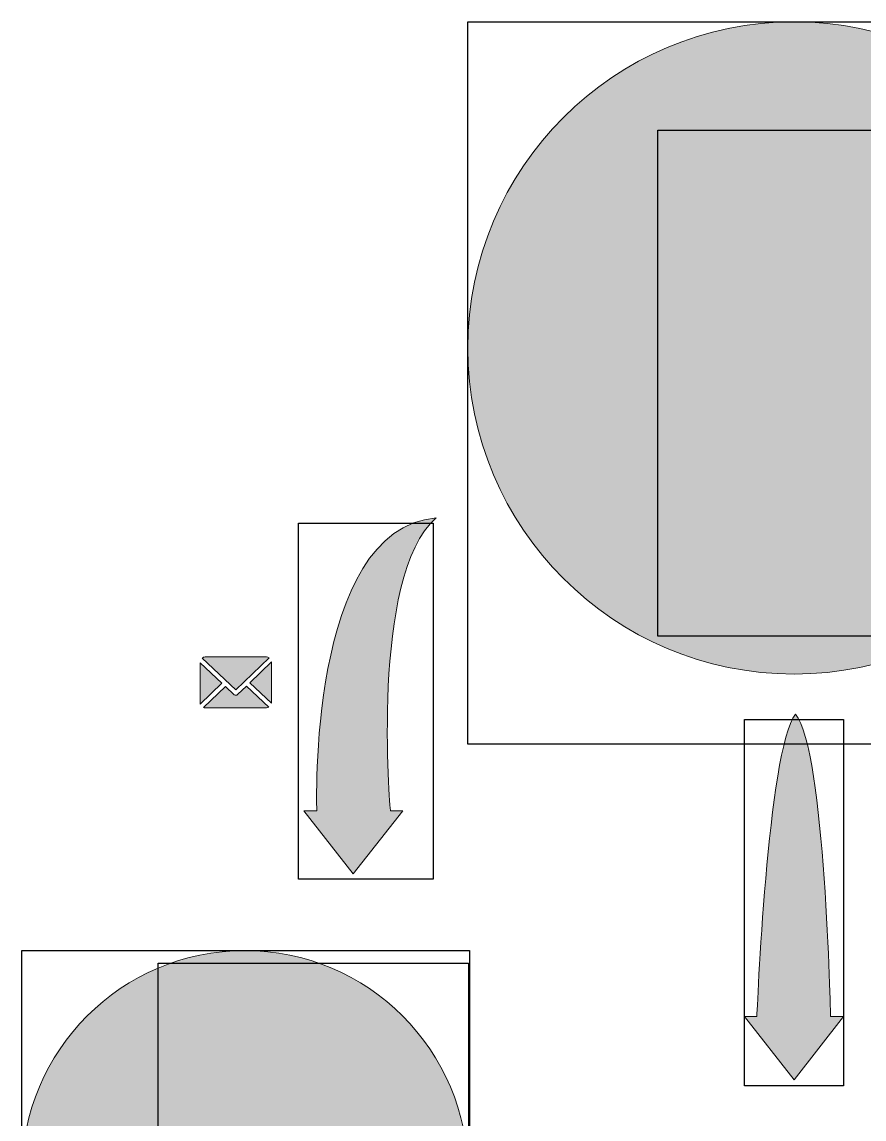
# Model space of a CAD drawing. Header units: inches. Extents: x -507 to 1392, y -754 to 68.
# Drawn here: x 624.5 to 704, y -174.4 to -70.9 of the extents above; entities that cross this region are included whole.
import ezdxf

# ---------------------------------------------------------------- set-up
doc = ezdxf.new("R2010")
doc.units = ezdxf.units.IN
doc.header["$MEASUREMENT"] = 0
doc.layers.add('back', color=7, linetype='Continuous')
picture_1 = doc.add_image_def('image46.png', size_in_pixel=(182, 199))
picture_2 = doc.add_image_def('image47.png', size_in_pixel=(257, 284))
picture_3 = doc.add_image_def('image48.png', size_in_pixel=(53, 140))
picture_4 = doc.add_image_def('image50.png', size_in_pixel=(39, 144))
picture_5 = doc.add_image_def('image53.png', size_in_pixel=(122, 161))
picture_6 = doc.add_image_def('image54.png', size_in_pixel=(176, 176))

# ---------------------------------------------------------------- blocks, each defined once
blk = doc.blocks.new('block 118')
at = {"layer": 'back', "true_color": 0x326699}
h = blk.add_hatch(color=165, dxfattribs=at)
h.dxf.hatch_style = 2
edge = h.paths.add_edge_path()
edge.add_spline(control_points=[(728.18, -101.66), (728.18, -84.66), (714.4, -70.88), (697.41, -70.88), (680.41, -70.88), (666.63, -84.66), (666.63, -101.66), (666.63, -118.65), (680.41, -132.43), (697.41, -132.43), (714.4, -132.43), (728.18, -118.65), (728.18, -101.66)], knot_values=[0, 0, 0, 0, 1, 1, 1, 2, 2, 2, 3, 3, 3, 4, 4, 4, 4], degree=3, periodic=1)
at = {"layer": 'back', "lineweight": 0}
blk.add_open_spline([(728.18, -101.66), (728.18, -84.66), (714.4, -70.88), (697.41, -70.88), (680.41, -70.88), (666.63, -84.66), (666.63, -101.66), (666.63, -118.65), (680.41, -132.43), (697.41, -132.43), (714.4, -132.43), (728.18, -118.65), (728.18, -101.66)], degree=3, knots=[0, 0, 0, 0, 1, 1, 1, 2, 2, 2, 3, 3, 3, 4, 4, 4, 4], dxfattribs=at)
blk = doc.blocks.new('block 117')
at = {"layer": 'back'}
blk.add_blockref('block 118', (0, 0), dxfattribs=at)
blk = doc.blocks.new('block 119')
at = {"layer": 'back'}
image = blk.add_image(picture_2, insert=(666.63, -139.04), size_in_units=(61.68, 68.16), dxfattribs=at)
blk = doc.blocks.new('block 116')
at = {"layer": 'back'}
for name in ['block 117', 'block 119']:
    blk.add_blockref(name, (0, 0), dxfattribs=at)
image = blk.add_image(picture_1, insert=(684.57, -128.87), size_in_units=(43.68, 47.76), dxfattribs=at)
blk = doc.blocks.new('block 121')
at = {"layer": 'back', "true_color": 0xcc3332}
h = blk.add_hatch(color=22, dxfattribs=at)
h.dxf.hatch_style = 2
edge = h.paths.add_edge_path()
edge.add_spline(control_points=[(655.82, -151.29), (655.82, -151.29), (651.14, -145.33), (651.14, -145.33), (651.14, -145.33), (652.37, -145.33), (652.37, -145.33), (652.37, -145.33), (651.42, -118.75), (663.63, -117.69), (657.35, -123.22), (659.32, -145.33), (659.32, -145.33), (659.32, -145.33), (660.49, -145.33), (660.49, -145.33), (660.49, -145.33), (655.82, -151.29), (655.82, -151.29)], knot_values=[0, 0, 0, 0, 1, 1, 1, 2, 2, 2, 3, 3, 3, 4, 4, 4, 5, 5, 5, 6, 6, 6, 6], degree=3, periodic=1)
at = {"layer": 'back', "lineweight": 0}
blk.add_open_spline([(655.82, -151.29), (655.82, -151.29), (651.14, -145.33), (651.14, -145.33), (651.14, -145.33), (652.37, -145.33), (652.37, -145.33), (652.37, -145.33), (651.42, -118.75), (663.63, -117.69), (657.35, -123.22), (659.32, -145.33), (659.32, -145.33), (659.32, -145.33), (660.49, -145.33), (660.49, -145.33), (660.49, -145.33), (655.82, -151.29), (655.82, -151.29)], degree=3, knots=[0, 0, 0, 0, 1, 1, 1, 2, 2, 2, 3, 3, 3, 4, 4, 4, 5, 5, 5, 6, 6, 6, 6], dxfattribs=at)
blk = doc.blocks.new('block 120')
at = {"layer": 'back'}
blk.add_blockref('block 121', (0, 0), dxfattribs=at)
image = blk.add_image(picture_3, insert=(650.64, -151.79), size_in_units=(12.72, 33.6), dxfattribs=at)
blk = doc.blocks.new('block 125')
at = {"layer": 'back', "true_color": 0xcc3332}
h = blk.add_hatch(color=22, dxfattribs=at)
h.dxf.hatch_style = 2
edge = h.paths.add_edge_path()
edge.add_spline(control_points=[(697.41, -170.72), (697.41, -170.72), (702.08, -164.76), (702.08, -164.76), (702.08, -164.76), (700.85, -164.76), (700.85, -164.76), (700.85, -164.76), (700.35, -139.56), (697.55, -136.23), (694.93, -139.51), (693.9, -164.76), (693.9, -164.76), (693.9, -164.76), (692.73, -164.76), (692.73, -164.76), (692.73, -164.76), (697.41, -170.72), (697.41, -170.72)], knot_values=[0, 0, 0, 0, 1, 1, 1, 2, 2, 2, 3, 3, 3, 4, 4, 4, 5, 5, 5, 6, 6, 6, 6], degree=3, periodic=1)
at = {"layer": 'back', "lineweight": 0}
blk.add_open_spline([(697.41, -170.72), (697.41, -170.72), (702.08, -164.76), (702.08, -164.76), (702.08, -164.76), (700.85, -164.76), (700.85, -164.76), (700.85, -164.76), (700.35, -139.56), (697.55, -136.23), (694.93, -139.51), (693.9, -164.76), (693.9, -164.76), (693.9, -164.76), (692.73, -164.76), (692.73, -164.76), (692.73, -164.76), (697.41, -170.72), (697.41, -170.72)], degree=3, knots=[0, 0, 0, 0, 1, 1, 1, 2, 2, 2, 3, 3, 3, 4, 4, 4, 5, 5, 5, 6, 6, 6, 6], dxfattribs=at)
blk = doc.blocks.new('block 124')
at = {"layer": 'back'}
blk.add_blockref('block 125', (0, 0), dxfattribs=at)
image = blk.add_image(picture_4, insert=(692.73, -171.29), size_in_units=(9.36, 34.56), dxfattribs=at)
blk = doc.blocks.new('block 132')
at = {"layer": 'back'}
image = blk.add_image(picture_6, insert=(624.55, -200.77), size_in_units=(42.24, 42.24), dxfattribs=at)
blk = doc.blocks.new('block 131')
at = {"layer": 'back'}
blk.add_blockref('block 132', (0, 0), dxfattribs=at)
blk = doc.blocks.new('block 130')
at = {"layer": 'back', "true_color": 0x326699}
h = blk.add_hatch(color=165, dxfattribs=at)
h.dxf.hatch_style = 2
edge = h.paths.add_edge_path()
edge.add_spline(control_points=[(666.63, -179.57), (666.63, -167.95), (657.21, -158.53), (645.59, -158.53), (633.97, -158.53), (624.55, -167.95), (624.55, -179.57), (624.55, -191.19), (633.97, -200.61), (645.59, -200.61), (657.21, -200.61), (666.63, -191.19), (666.63, -179.57)], knot_values=[0, 0, 0, 0, 1, 1, 1, 2, 2, 2, 3, 3, 3, 4, 4, 4, 4], degree=3, periodic=1)
at = {"layer": 'back', "lineweight": 0}
blk.add_open_spline([(666.63, -179.57), (666.63, -167.95), (657.21, -158.53), (645.59, -158.53), (633.97, -158.53), (624.55, -167.95), (624.55, -179.57), (624.55, -191.19), (633.97, -200.61), (645.59, -200.61), (657.21, -200.61), (666.63, -191.19), (666.63, -179.57)], degree=3, knots=[0, 0, 0, 0, 1, 1, 1, 2, 2, 2, 3, 3, 3, 4, 4, 4, 4], dxfattribs=at)
at = {"layer": 'back'}
blk.add_blockref('block 131', (0, 0), dxfattribs=at)
image = blk.add_image(picture_5, insert=(637.4, -198.37), size_in_units=(29.28, 38.64), dxfattribs=at)
blk = doc.blocks.new('block 137')
at = {"layer": 'back', "true_color": 0x326699}
h = blk.add_hatch(color=165, dxfattribs=at)
h.dxf.hatch_style = 2
edge = h.paths.add_edge_path()
edge.add_spline(control_points=[(641.36, -131.38), (641.36, -131.38), (641.36, -135.14), (641.36, -135.14), (641.36, -135.18), (641.37, -135.22), (641.38, -135.26), (641.38, -135.26), (643.42, -133.3), (643.42, -133.3), (643.42, -133.3), (641.36, -131.38), (641.36, -131.38)], knot_values=[0, 0, 0, 0, 1, 1, 1, 2, 2, 2, 3, 3, 3, 4, 4, 4, 4], degree=3, periodic=1)
h = blk.add_hatch(color=165, dxfattribs=at)
h.dxf.hatch_style = 2
edge = h.paths.add_edge_path()
edge.add_spline(control_points=[(644.73, -133.91), (644.73, -133.91), (647.87, -130.89), (647.87, -130.89), (647.8, -130.85), (647.72, -130.82), (647.63, -130.82), (647.63, -130.82), (641.84, -130.82), (641.84, -130.82), (641.73, -130.82), (641.62, -130.87), (641.54, -130.93), (641.54, -130.93), (644.73, -133.91), (644.73, -133.91)], knot_values=[0, 0, 0, 0, 1, 1, 1, 2, 2, 2, 3, 3, 3, 4, 4, 4, 5, 5, 5, 5], degree=3, periodic=1)
h = blk.add_hatch(color=165, dxfattribs=at)
h.dxf.hatch_style = 2
edge = h.paths.add_edge_path()
edge.add_spline(control_points=[(648.09, -131.3), (648.09, -131.3), (648.1, -131.29), (648.1, -131.28), (648.1, -131.28), (646.04, -133.26), (646.04, -133.26), (646.04, -133.26), (648.09, -135.18), (648.09, -135.18), (648.09, -135.17), (648.09, -135.15), (648.09, -135.14), (648.09, -135.14), (648.09, -131.3), (648.09, -131.3), (648.09, -131.3), (648.09, -131.3), (648.09, -131.3)], knot_values=[0, 0, 0, 0, 1, 1, 1, 2, 2, 2, 3, 3, 3, 4, 4, 4, 5, 5, 5, 6, 6, 6, 6], degree=3, periodic=1)
h = blk.add_hatch(color=165, dxfattribs=at)
h.dxf.hatch_style = 2
edge = h.paths.add_edge_path()
edge.add_spline(control_points=[(645.73, -133.57), (645.73, -133.57), (644.89, -134.37), (644.89, -134.37), (644.84, -134.42), (644.79, -134.44), (644.73, -134.44), (644.68, -134.44), (644.63, -134.42), (644.58, -134.38), (644.58, -134.38), (643.75, -133.6), (643.75, -133.6), (643.75, -133.6), (641.68, -135.59), (641.68, -135.59), (641.73, -135.61), (641.78, -135.62), (641.84, -135.62), (641.84, -135.62), (647.63, -135.62), (647.63, -135.62), (647.71, -135.62), (647.79, -135.6), (647.86, -135.56), (647.86, -135.56), (645.73, -133.57), (645.73, -133.57)], knot_values=[0, 0, 0, 0, 1, 1, 1, 2, 2, 2, 3, 3, 3, 4, 4, 4, 5, 5, 5, 6, 6, 6, 7, 7, 7, 8, 8, 8, 9, 9, 9, 9], degree=3, periodic=1)
at = {"layer": 'back', "lineweight": 0}
for points, knots in [([(641.36, -131.38), (641.36, -131.38), (641.36, -135.14), (641.36, -135.14), (641.36, -135.18), (641.37, -135.22), (641.38, -135.26), (641.38, -135.26), (643.42, -133.3), (643.42, -133.3), (643.42, -133.3), (641.36, -131.38), (641.36, -131.38)], [0, 0, 0, 0, 1, 1, 1, 2, 2, 2, 3, 3, 3, 4, 4, 4, 4]), ([(644.73, -133.91), (644.73, -133.91), (647.87, -130.89), (647.87, -130.89), (647.8, -130.85), (647.72, -130.82), (647.63, -130.82), (647.63, -130.82), (641.84, -130.82), (641.84, -130.82), (641.73, -130.82), (641.62, -130.87), (641.54, -130.93), (641.54, -130.93), (644.73, -133.91), (644.73, -133.91)], [0, 0, 0, 0, 1, 1, 1, 2, 2, 2, 3, 3, 3, 4, 4, 4, 5, 5, 5, 5]), ([(648.09, -131.3), (648.09, -131.3), (648.1, -131.29), (648.1, -131.28), (648.1, -131.28), (646.04, -133.26), (646.04, -133.26), (646.04, -133.26), (648.09, -135.18), (648.09, -135.18), (648.09, -135.17), (648.09, -135.15), (648.09, -135.14), (648.09, -135.14), (648.09, -131.3), (648.09, -131.3), (648.09, -131.3), (648.09, -131.3), (648.09, -131.3)], [0, 0, 0, 0, 1, 1, 1, 2, 2, 2, 3, 3, 3, 4, 4, 4, 5, 5, 5, 6, 6, 6, 6]), ([(645.73, -133.57), (645.73, -133.57), (644.89, -134.37), (644.89, -134.37), (644.84, -134.42), (644.79, -134.44), (644.73, -134.44), (644.68, -134.44), (644.63, -134.42), (644.58, -134.38), (644.58, -134.38), (643.75, -133.6), (643.75, -133.6), (643.75, -133.6), (641.68, -135.59), (641.68, -135.59), (641.73, -135.61), (641.78, -135.62), (641.84, -135.62), (641.84, -135.62), (647.63, -135.62), (647.63, -135.62), (647.71, -135.62), (647.79, -135.6), (647.86, -135.56), (647.86, -135.56), (645.73, -133.57), (645.73, -133.57)], [0, 0, 0, 0, 1, 1, 1, 2, 2, 2, 3, 3, 3, 4, 4, 4, 5, 5, 5, 6, 6, 6, 7, 7, 7, 8, 8, 8, 9, 9, 9, 9])]:
    blk.add_open_spline(points, degree=3, knots=knots, dxfattribs=at)
blk = doc.blocks.new('block 115')
at = {"layer": 'back'}
for name in ['block 116', 'block 120', 'block 137', 'block 124', 'block 130']:
    blk.add_blockref(name, (0, 0), dxfattribs=at)

msp = doc.modelspace()

# ---------------------------------------------------------------- block references
at = {"layer": 'back'}
msp.add_blockref('block 115', (0, 0), dxfattribs=at)

doc.saveas('drawing.dxf')
